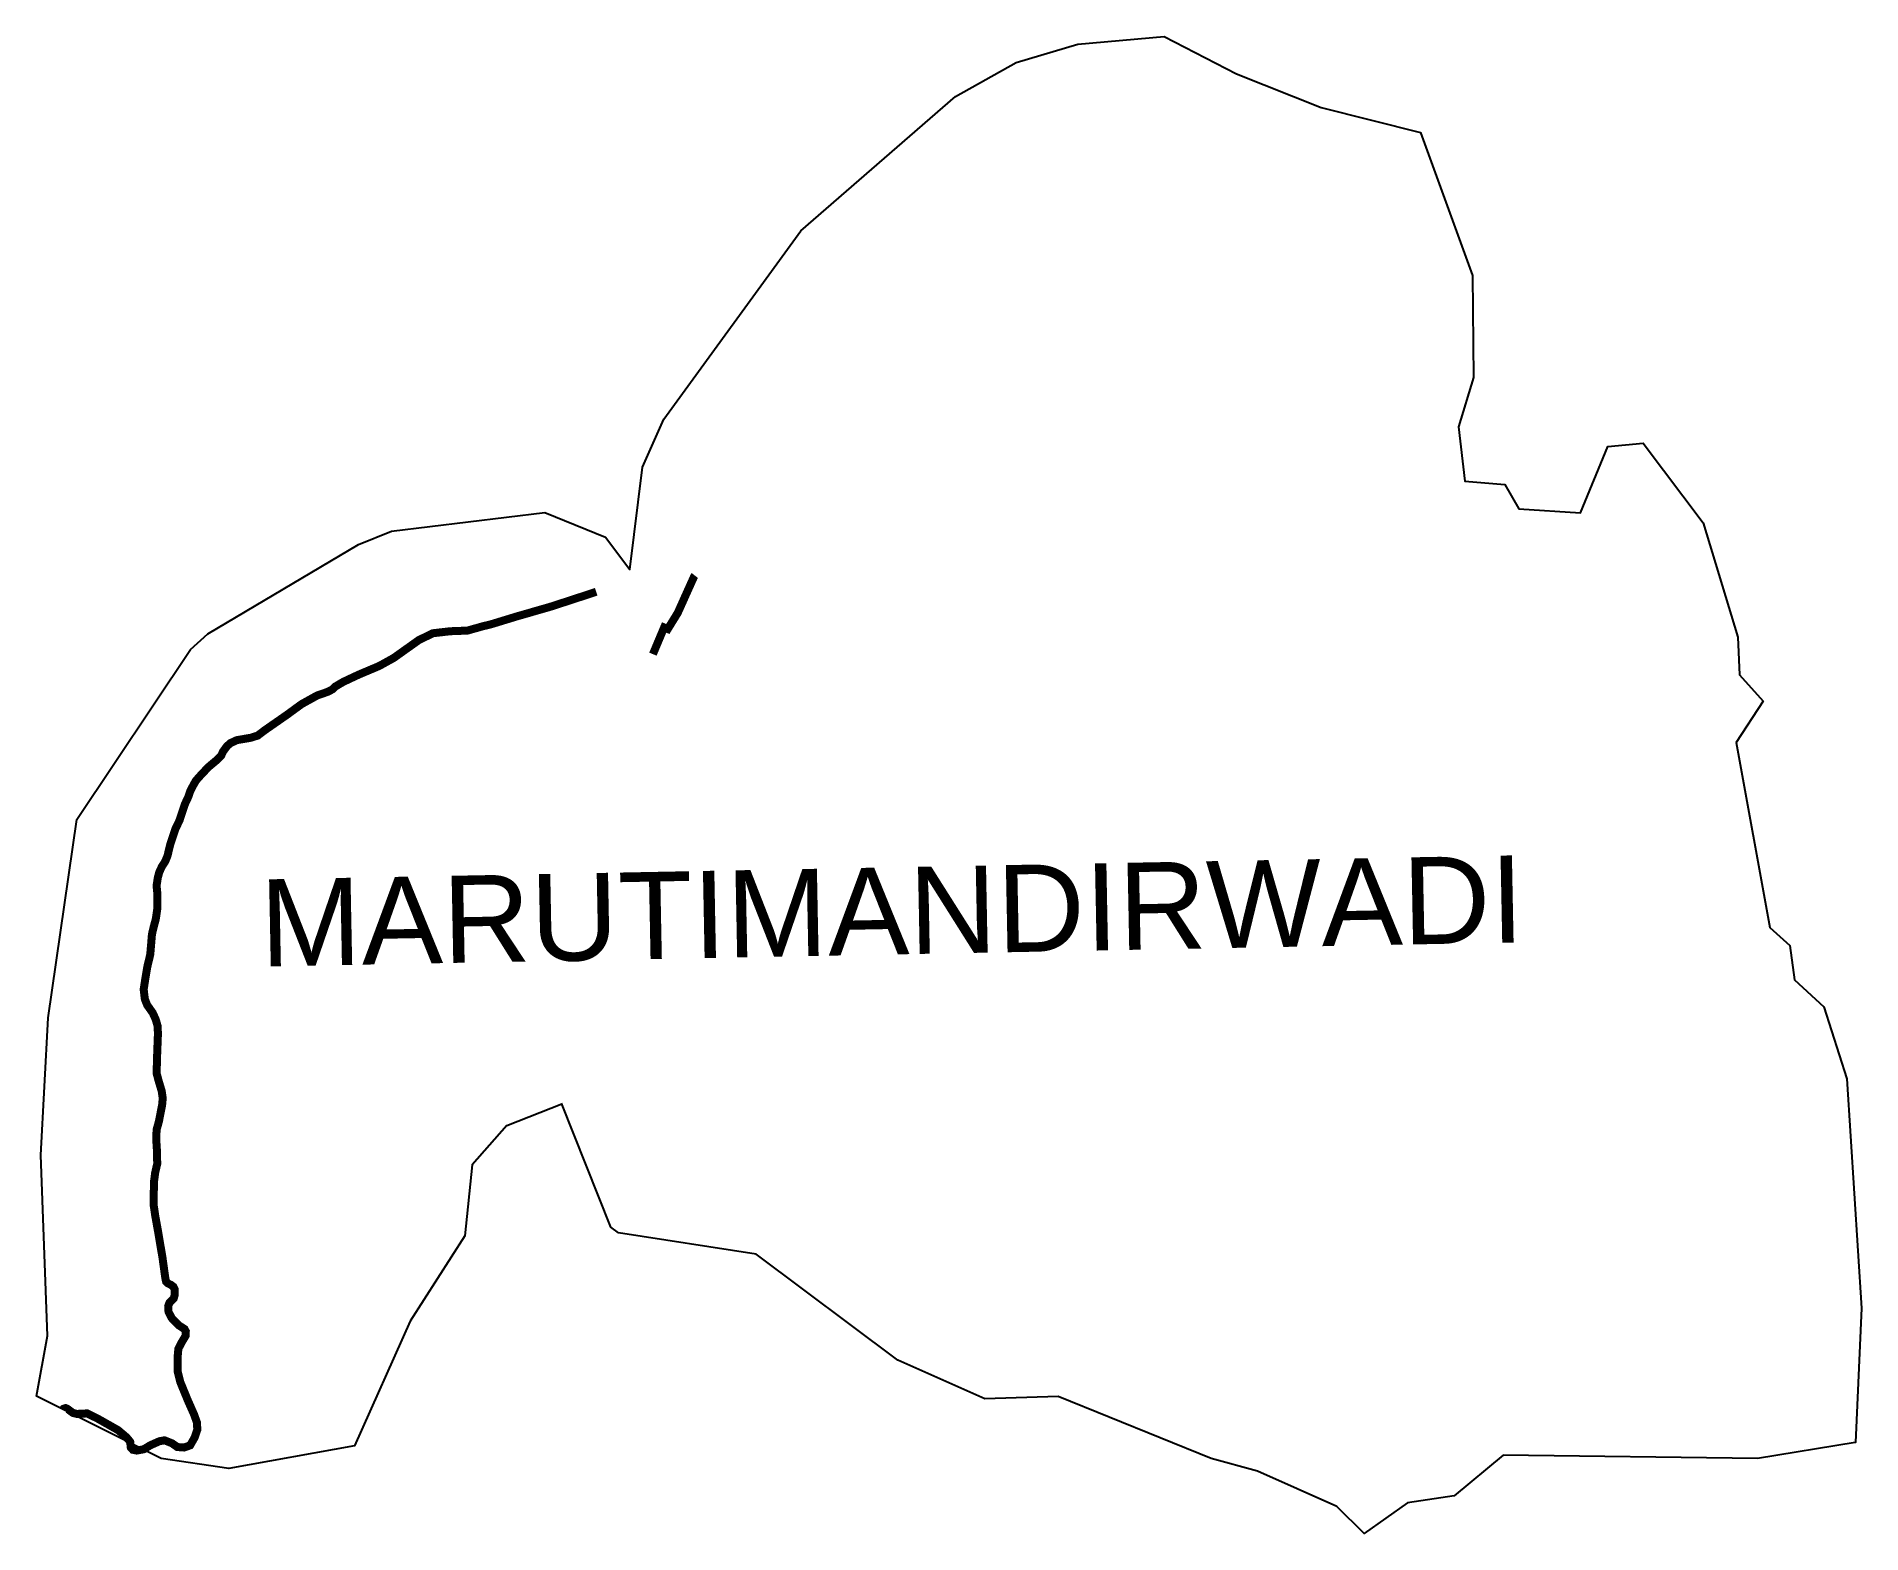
# Model space of a CAD drawing. Header units: metres. Extents: x 307300 to 309578, y 1927148 to 1929017.
import ezdxf

# ---------------------------------------------------------------- set-up
doc = ezdxf.new("R2010")
doc.units = ezdxf.units.M
for name, color, linetype in [('ARTIFICIALLY PROTECTED', 10, 'Continuous'), ('village', 3, 'Continuous'), ('VILLAGE NAME', 250, 'Continuous')]:
    doc.layers.add(name, color=color, linetype=linetype)
doc.styles.get("Standard").update_dxf_attribs({"font": 'calibri.ttf'})

msp = doc.modelspace()

# ---------------------------------------------------------------- linework, layer by layer
at = {"layer": 'ARTIFICIALLY PROTECTED', "const_width": 10, "flags": 128}
for points in [[(308122.1, 1928344.1), (308121, 1928342.7), (308100.7, 1928297.5), (308088.3, 1928277.4), (308083.7, 1928279.3), (308069.7, 1928246)], [(307998.9, 1928323.8), (307943.2, 1928305.6), (307943.2, 1928305.6), (307943.2, 1928305.6), (307897.8, 1928292.5), (307889, 1928289.8), (307867.4, 1928283.2), (307857.8, 1928280.9), (307838.2, 1928275.4), (307816.8, 1928274.6), (307795.1, 1928272.1), (307777.6, 1928263.6), (307759.3, 1928250.6), (307746.1, 1928241.2), (307728, 1928231.2), (307717.8, 1928226.9), (307702.4, 1928220.4), (307683.2, 1928211.4), (307673.5, 1928205.7), (307669.7, 1928202.1), (307664, 1928199), (307651, 1928194.6), (307631.3, 1928183.7), (307612.8, 1928170.2), (307584.9, 1928150.8), (307576.5, 1928144.4), (307567.7, 1928141.6), (307550.5, 1928138.7), (307542.5, 1928135), (307538.2, 1928131.3), (307533.3, 1928124.7), (307530.9, 1928119.5), (307526.4, 1928114.7), (307514.6, 1928104.8), (307502.9, 1928092.3), (307499.1, 1928087.8), (307495.9, 1928082.1), (307492.2, 1928075.1), (307489.7, 1928067.7), (307485.3, 1928058.2), (307482.7, 1928050.4), (307479, 1928038.9), (307473.6, 1928027.6), (307470.1, 1928017.1), (307467, 1928007.5), (307463.8, 1927994.2), (307460.9, 1927987.1), (307457, 1927981.2), (307453.7, 1927974.2), (307451.8, 1927967.4), (307450.2, 1927957), (307451, 1927948.7), (307451.1, 1927928), (307449.2, 1927915.2), (307446.8, 1927906.4), (307444.4, 1927896.2), (307443.7, 1927887.6), (307442.3, 1927871), (307438.6, 1927855.6), (307436.4, 1927842.5), (307434.1, 1927827.5), (307435.5, 1927815.6), (307438.4, 1927808.1), (307445.4, 1927798.2), (307449.1, 1927790), (307451.5, 1927781.7), (307451.9, 1927772.1), (307450.7, 1927740.8), (307450.3, 1927722.7), (307452.5, 1927714.3), (307456.6, 1927700.6), (307457.9, 1927691.7), (307457.1, 1927683.2), (307453.1, 1927662.7), (307450.2, 1927652.3), (307449.8, 1927639.9), (307450.7, 1927625.7), (307451, 1927609.8), (307448.4, 1927598.5), (307447, 1927587.6), (307446.7, 1927573.3), (307446.7, 1927557.4), (307448.6, 1927544.5), (307451.9, 1927526.3), (307457.6, 1927492.5), (307461.1, 1927467.1), (307462, 1927463), (307464.3, 1927460.6), (307468, 1927458.8), (307471.2, 1927456.4), (307472.8, 1927453), (307472.9, 1927446.4), (307471.6, 1927441.9), (307466.3, 1927436.4), (307464.7, 1927432.2), (307465.1, 1927425), (307469, 1927417.4), (307477.6, 1927408.4), (307485.1, 1927403.6), (307486.7, 1927400.6), (307486.4, 1927395.1), (307481.3, 1927386.6), (307477.4, 1927379), (307476.4, 1927368.1), (307476.7, 1927349.9), (307479.9, 1927337.2), (307489.2, 1927314.5), (307497, 1927296.9), (307500.8, 1927286.3), (307500.9, 1927277.5), (307497.7, 1927268.2), (307492.1, 1927258.4), (307484.5, 1927255.7), (307476.1, 1927256.3), (307469.4, 1927261), (307460.1, 1927264.7), (307453.6, 1927263.5), (307442, 1927258.3), (307434.2, 1927253.5), (307425.4, 1927251.9), (307420.5, 1927252.9), (307418, 1927255.7), (307417.3, 1927262.8), (307412.7, 1927268.4), (307402.1, 1927277.4), (307376.3, 1927292), (307363.7, 1927298.2), (307357.9, 1927298.1), (307350.8, 1927297.6), (307345.7, 1927298.9), (307338.9, 1927304), (307336.7, 1927304.9), (307334, 1927304), (307333.5, 1927303.4)]]:
    msp.add_lwpolyline(points, dxfattribs=at)
at = {"layer": 'village', "flags": 128}
msp.add_lwpolyline([(307887.4, 1927657.8), (307956, 1927684.9)], dxfattribs=at)
at = {"layer": 'village', "color": 3, "true_color": 0x00ff00}
for points in [[(307887.4, 1927657.8, 0), (307844, 1927608.5, 0), (307835, 1927520.1, 0), (307766.6, 1927413.5, 0), (307697.4, 1927257.6, 0), (307540.3, 1927229.4, 0), (307456.1, 1927242.1, 0), (307300.3, 1927320, 0), (307314, 1927395.3, 0), (307305.7, 1927620.8, 0), (307314.9, 1927791.9, 0), (307350.6, 1928039.7, 0), (307492.6, 1928251.7, 0), (307514, 1928271.3, 0), (307702.2, 1928383, 0), (307743.3, 1928399.7, 0), (307934.9, 1928422.9, 0), (308010.7, 1928392, 0), (308041.1, 1928351.7, 0), (308056.9, 1928479.5, 0), (308083.3, 1928539.5, 0), (308254.5, 1928774.3, 0), (308447.4, 1928941.9, 0), (308523.1, 1928984.4, 0), (308600, 1929007.5, 0), (308707.8, 1929017, 0), (308798.1, 1928970.5, 0), (308903.8, 1928928.4, 0), (309027.6, 1928897.3, 0), (309092.8, 1928718.5, 0), (309093.9, 1928591.5, 0), (309075.2, 1928529.6, 0), (309083.1, 1928462.1, 0), (309132.9, 1928457.9, 0), (309150.4, 1928427.2, 0), (309227.4, 1928422.2, 0), (309261.5, 1928505.3, 0), (309305.5, 1928509.2, 0), (309380.5, 1928409.9, 0), (309424, 1928267.2, 0), (309425.8, 1928220.3, 0), (309455.3, 1928187.4, 0), (309421.9, 1928135.9, 0), (309463.8, 1927904.6, 0), (309488.7, 1927882.3, 0), (309494.5, 1927839.6, 0), (309531.2, 1927805.6, 0), (309559.8, 1927715.9, 0), (309578.2, 1927429.7, 0)], [(309578.2, 1927429.7, 0), (309570.7, 1927262, 0), (309570.5, 1927262, 0), (309448.6, 1927241.9, 0), (309131, 1927246.2, 0), (309069.7, 1927195.3, 0), (309011.6, 1927186.7, 0), (308957.4, 1927148.4, 0), (308923.2, 1927182.1, 0), (308824.4, 1927226, 0), (308766.5, 1927242.1, 0), (308575.7, 1927319.3, 0), (308483.8, 1927316.3, 0), (308375.3, 1927364.8, 0), (308198.4, 1927497.2, 0), (308026.9, 1927523.6, 0), (308017.1, 1927530.6, 0), (307955.8, 1927685.5, 0)]]:
    msp.add_polyline3d(points, dxfattribs=at)

# ---------------------------------------------------------------- texts
at = {"layer": 'VILLAGE NAME', "insert": (307578.2, 1927964.7), "char_height": 108.748, "attachment_point": 1, "rotation": 1.1028}
msp.add_mtext_dynamic_manual_height_columns('{\\fArial|b0|i0|c0|p34;MARUTIMANDIRWADI}', width=1571.314, gutter_width=543.7, heights=[0], dxfattribs=at)

doc.saveas('drawing.dxf')
